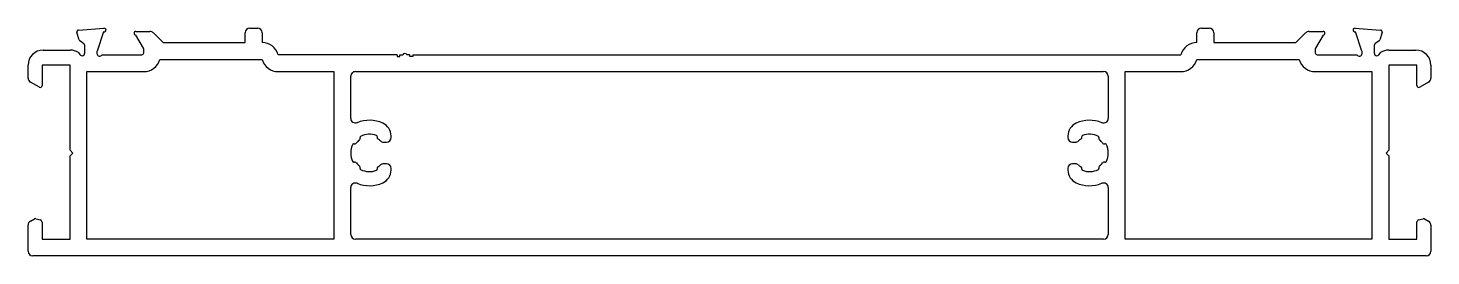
# Model space of a CAD drawing. Extents: x 1083 to 1233, y 2208 to 2233.
import ezdxf

# ---------------------------------------------------------------- set-up
doc = ezdxf.new("R2010")
doc.units = 0
doc.layers.add('RI-HATCH-P', color=7, linetype='CONTINUOUS')

msp = doc.modelspace()

# ---------------------------------------------------------------- linework, layer by layer
at = {"layer": 'RI-HATCH-P'}
for p, q in [((1088.62, 2231.26), (1088.38, 2232.06)), ((1088.55, 2232.32), (1091.29, 2232.53)), ((1091.24, 2232.15), (1090.54, 2230.07)), ((1094.7, 2232.18), (1096.2, 2232.18)), ((1096.56, 2232.04), (1097.61, 2230.98)), ((1106.39, 2230.98), (1106.39, 2232.03)), ((1106.89, 2232.53), (1107.69, 2232.53)), ((1108.19, 2232.03), (1108.19, 2230.98)), ((1208.14, 2230.98), (1208.14, 2232.03)), ((1208.64, 2232.53), (1209.44, 2232.53)), ((1209.94, 2232.03), (1209.94, 2230.98)), ((1218.72, 2230.98), (1219.77, 2232.04)), ((1220.13, 2232.18), (1221.63, 2232.18)), ((1225.04, 2232.53), (1227.78, 2232.32)), ((1225.79, 2230.07), (1225.09, 2232.15)), ((1227.95, 2232.06), (1227.71, 2231.26)), ((1089.14, 2230.84), (1088.7, 2231.16)), ((1089.23, 2229.88), (1089.23, 2230.68)), ((1095.5, 2230.4), (1094.7, 2231.78)), ((1097.61, 2230.98), (1106.39, 2230.98)), ((1209.94, 2230.98), (1218.72, 2230.98)), ((1221.63, 2231.78), (1220.83, 2230.4)), ((1227.1, 2230.68), (1227.1, 2229.88)), ((1227.63, 2231.16), (1227.18, 2230.84)), ((1084.77, 2230.18), (1087.68, 2230.18)), ((1090.53, 2230), (1090.53, 2229.83)), ((1091.09, 2229.68), (1095.33, 2229.68)), ((1095.53, 2229.88), (1095.53, 2230.3)), ((1097.26, 2229.18), (1108.19, 2229.18)), ((1122.63, 2229.68), (1109.91, 2229.68)), ((1122.63, 2229.68), (1122.63, 2229.48)), ((1122.63, 2229.48), (1122.93, 2229.48)), ((1122.93, 2229.68), (1123.23, 2229.68)), ((1122.93, 2229.48), (1122.93, 2229.68)), ((1123.99, 2229.68), (1123.69, 2229.68)), ((1123.99, 2229.48), (1123.99, 2229.68)), ((1124.29, 2229.48), (1123.99, 2229.48)), ((1124.29, 2229.68), (1124.29, 2229.48)), ((1124.29, 2229.68), (1206.41, 2229.68)), ((1208.14, 2229.18), (1219.07, 2229.18)), ((1220.8, 2230.3), (1220.8, 2229.88)), ((1221, 2229.68), (1225.24, 2229.68)), ((1225.8, 2229.83), (1225.8, 2230)), ((1228.65, 2230.18), (1231.56, 2230.18)), ((1083.17, 2227.19), (1083.17, 2228.58)), ((1084.67, 2228.58), (1084.67, 2226.38)), ((1087.66, 2228.58), (1084.67, 2228.58)), ((1087.66, 2219.48), (1087.66, 2228.58)), ((1089.46, 2209.98), (1089.46, 2227.88)), ((1089.46, 2227.88), (1095.53, 2227.88)), ((1109.91, 2227.88), (1115.86, 2227.88)), ((1115.86, 2227.88), (1115.86, 2209.98)), ((1118.16, 2227.88), (1198.16, 2227.88)), ((1200.46, 2209.98), (1200.46, 2227.88)), ((1200.46, 2227.88), (1206.41, 2227.88)), ((1220.8, 2227.88), (1226.86, 2227.88)), ((1226.86, 2227.88), (1226.86, 2209.98)), ((1228.66, 2228.58), (1228.66, 2219.48)), ((1231.66, 2228.58), (1228.66, 2228.58)), ((1231.66, 2226.38), (1231.66, 2228.58)), ((1233.16, 2228.58), (1233.16, 2227.19)), ((1084.37, 2226.21), (1083.42, 2226.76)), ((1117.67, 2222.9), (1117.66, 2227.38)), ((1198.66, 2227.38), (1198.66, 2222.9)), ((1232.91, 2226.76), (1231.96, 2226.21)), ((1121.19, 2220.34), (1121.48, 2220.34)), ((1121.98, 2220.84), (1121.98, 2221.01)), ((1194.35, 2221.01), (1194.35, 2220.84)), ((1194.85, 2220.34), (1195.13, 2220.34)), ((1087.96, 2219.18), (1087.66, 2219.48)), ((1087.66, 2218.88), (1087.96, 2219.18)), ((1087.66, 2209.98), (1087.66, 2218.88)), ((1228.66, 2219.48), (1228.36, 2219.18)), ((1228.36, 2219.18), (1228.66, 2218.88)), ((1228.66, 2218.88), (1228.66, 2209.98)), ((1121.48, 2218.04), (1121.19, 2218.04)), ((1121.98, 2217.36), (1121.98, 2217.54)), ((1194.35, 2217.54), (1194.35, 2217.36)), ((1195.13, 2218.04), (1194.85, 2218.04)), ((1117.66, 2210.61), (1117.67, 2215.48)), ((1198.66, 2215.48), (1198.66, 2210.48)), ((1083.16, 2208.68), (1083.16, 2211.46)), ((1083.41, 2211.9), (1083.84, 2212.14)), ((1083.99, 2212.16), (1084.48, 2212.03)), ((1084.66, 2211.79), (1084.66, 2209.98)), ((1231.66, 2209.98), (1231.66, 2211.79)), ((1231.85, 2212.03), (1232.33, 2212.16)), ((1232.49, 2212.14), (1232.91, 2211.9)), ((1233.16, 2211.46), (1233.16, 2208.68)), ((1084.66, 2209.98), (1087.66, 2209.98)), ((1115.86, 2209.98), (1089.46, 2209.98)), ((1117.66, 2210.48), (1117.66, 2210.61)), ((1198.16, 2209.98), (1118.16, 2209.98)), ((1226.86, 2209.98), (1200.46, 2209.98)), ((1228.66, 2209.98), (1231.66, 2209.98)), ((1232.66, 2208.18), (1083.66, 2208.18))]:
    msp.add_line(p, q, dxfattribs=at)
for centre, radius, start, end in [((1088.57, 2232.12), 0.2, 94.5, 197), ((1091.3, 2232.33), 0.2, 250.2067, 94.5), ((1094.7, 2231.98), 0.2, 90, 270), ((1096.2, 2231.68), 0.5, 45, 90), ((1106.89, 2232.03), 0.5, 90, 180), ((1107.69, 2232.03), 0.5, 0, 90), ((1208.64, 2232.03), 0.5, 90, 180), ((1209.44, 2232.03), 0.5, 0, 90), ((1220.13, 2231.68), 0.5, 90, 135), ((1221.63, 2231.98), 0.2, 270, 90), ((1225.03, 2232.33), 0.2, 85.5, 289.7933), ((1227.76, 2232.12), 0.2, 343, 85.5), ((1088.81, 2231.32), 0.2, 197, 234.8805), ((1089.03, 2230.68), 0.2, 0, 54.8805), ((1108.19, 2229.18), 1.8, 16.1257, 89.9968), ((1208.14, 2229.18), 1.8, 90.0032, 163.8743), ((1227.3, 2230.68), 0.2, 125.1195, 180), ((1227.52, 2231.32), 0.2, 305.1195, 343), ((1084.77, 2228.58), 1.6, 90.0763, 180), ((1087.68, 2228.58), 1.6, 56.8194, 90.0714), ((1088.45, 2229.76), 0.2, 14.6212, 56.8194), ((1088.93, 2229.88), 0.3, 194.6212, 0), ((1090.73, 2230), 0.2, 161.5, 180), ((1090.83, 2229.83), 0.3, 180, 330), ((1095.33, 2229.88), 0.2, 270, 0), ((1095.33, 2230.3), 0.2, 0, 30), ((1095.53, 2229.68), 1.8, 270, 343.8724), ((1109.91, 2229.68), 1.8, 196.1257, 269.9968), ((1123.46, 2229.58), 0.25, 23.5782, 156.4218), ((1206.41, 2229.68), 1.8, 270.0032, 343.8743), ((1220.8, 2229.68), 1.8, 196.1276, 270), ((1221, 2230.3), 0.2, 150, 180), ((1221, 2229.88), 0.2, 180, 270), ((1225.5, 2229.83), 0.3, 210, 360), ((1225.6, 2230), 0.2, 0, 18.5), ((1227.4, 2229.88), 0.3, 180, 345.3788), ((1227.88, 2229.76), 0.2, 123.1806, 165.3788), ((1228.65, 2228.58), 1.6, 89.9286, 123.1806), ((1231.56, 2228.58), 1.6, 0, 89.9237), ((1118.16, 2227.38), 0.5, 90, 180.0115), ((1198.16, 2227.38), 0.5, 0, 90), ((1083.67, 2227.19), 0.5, 180, 239.9992), ((1084.47, 2226.38), 0.2, 239.9993, 359.9992), ((1231.86, 2226.38), 0.2, 180.0008, 300.0007), ((1232.66, 2227.19), 0.5, 300.0008, 360), ((1118.17, 2222.9), 0.5, 180.0115, 291.9901), ((1119.66, 2219.18), 3.5, 65.8405, 111.9901), ((1120.48, 2221.01), 1.5, 0.0045, 65.8393), ((1195.85, 2221.01), 1.5, 114.2081, 180.0071), ((1196.67, 2219.18), 3.5, 68.0038, 114.1657), ((1198.16, 2222.9), 0.5, 248.0038, 0), ((1119.66, 2219.19), 2, 152.062, 207.9385), ((1117.99, 2220.08), 0.1, 73.5861, 152.062), ((1118.08, 2220.41), 0.25, 253.5861, 322.1961), ((1119.66, 2219.19), 1.75, 127.8349, 142.1961), ((1118.44, 2220.77), 0.25, 307.8349, 16.4099), ((1118.77, 2220.87), 0.1, 117.9423, 196.4099), ((1119.66, 2219.19), 2, 67.6855, 117.9423), ((1120.39, 2220.95), 0.1, 349.3379, 67.6855), ((1120.73, 2220.88), 0.25, 169.3379, 237.8236), ((1119.66, 2219.19), 1.75, 47.1593, 57.8236), ((1121.19, 2220.84), 0.5, 227.1733, 270.0105), ((1121.48, 2220.84), 0.5, 270, 360), ((1194.85, 2220.84), 0.5, 180, 270), ((1195.13, 2220.84), 0.5, 269.9895, 312.8267), ((1196.66, 2219.19), 1.75, 122.1764, 132.8407), ((1195.6, 2220.88), 0.25, 302.1764, 10.6621), ((1195.94, 2220.95), 0.1, 112.3145, 190.6621), ((1196.67, 2219.19), 2, 62.0577, 112.3145), ((1197.56, 2220.87), 0.1, 343.5901, 62.0577), ((1197.89, 2220.77), 0.25, 163.5901, 232.1651), ((1196.66, 2219.19), 1.75, 37.8039, 52.1651), ((1198.24, 2220.41), 0.25, 217.8039, 286.4139), ((1198.34, 2220.08), 0.1, 27.938, 106.4139), ((1196.66, 2219.19), 2, 332.0615, 27.938), ((1117.99, 2218.3), 0.1, 207.9385, 286.4037), ((1118.08, 2217.96), 0.25, 37.8015, 106.4037), ((1119.66, 2219.19), 1.75, 217.8015, 232.1627), ((1118.44, 2217.61), 0.25, 343.6014, 52.1627), ((1118.77, 2217.51), 0.1, 163.6014, 242.0519), ((1119.66, 2219.19), 2, 242.0519, 292.3124), ((1120.39, 2217.43), 0.1, 292.3124, 10.6616), ((1120.73, 2217.5), 0.25, 122.1764, 190.6616), ((1119.66, 2219.19), 1.75, 302.1764, 312.8407), ((1121.19, 2217.54), 0.5, 89.9895, 132.8267), ((1120.48, 2217.36), 1.5, 294.1607, 359.9955), ((1121.48, 2217.54), 0.5, 0, 90), ((1194.85, 2217.54), 0.5, 90, 180), ((1195.85, 2217.36), 1.5, 179.9929, 245.7919), ((1195.13, 2217.54), 0.5, 47.1733, 90.0105), ((1196.66, 2219.19), 1.75, 227.1593, 237.8236), ((1195.6, 2217.5), 0.25, 349.3384, 57.8236), ((1195.94, 2217.43), 0.1, 169.3384, 247.6876), ((1196.67, 2219.19), 2, 247.6876, 297.9481), ((1197.56, 2217.51), 0.1, 297.9481, 16.3986), ((1197.89, 2217.61), 0.25, 127.8373, 196.3986), ((1196.66, 2219.19), 1.75, 307.8373, 322.1985), ((1198.24, 2217.96), 0.25, 73.5963, 142.1985), ((1198.34, 2218.3), 0.1, 253.5963, 332.0615), ((1118.17, 2215.48), 0.5, 67.9851, 179.9896), ((1119.66, 2219.19), 3.5, 247.9851, 294.1796), ((1196.66, 2219.19), 3.5, 245.8204, 292.0303), ((1198.16, 2215.48), 0.5, 0, 112.0303), ((1083.66, 2211.46), 0.5, 120.0094, 180), ((1083.94, 2211.97), 0.2, 75.0021, 120.0094), ((1084.41, 2211.79), 0.25, 0, 75.0021), ((1231.91, 2211.79), 0.25, 104.9979, 180), ((1232.39, 2211.97), 0.2, 60.0079, 104.9979), ((1232.66, 2211.46), 0.5, 0, 60.0079), ((1118.16, 2210.48), 0.5, 180, 270), ((1198.16, 2210.48), 0.5, 270, 0), ((1083.66, 2208.68), 0.5, 180, 270), ((1232.66, 2208.68), 0.5, 270, 0)]:
    msp.add_arc(centre, radius, start, end, dxfattribs=at)

doc.saveas('drawing.dxf')
